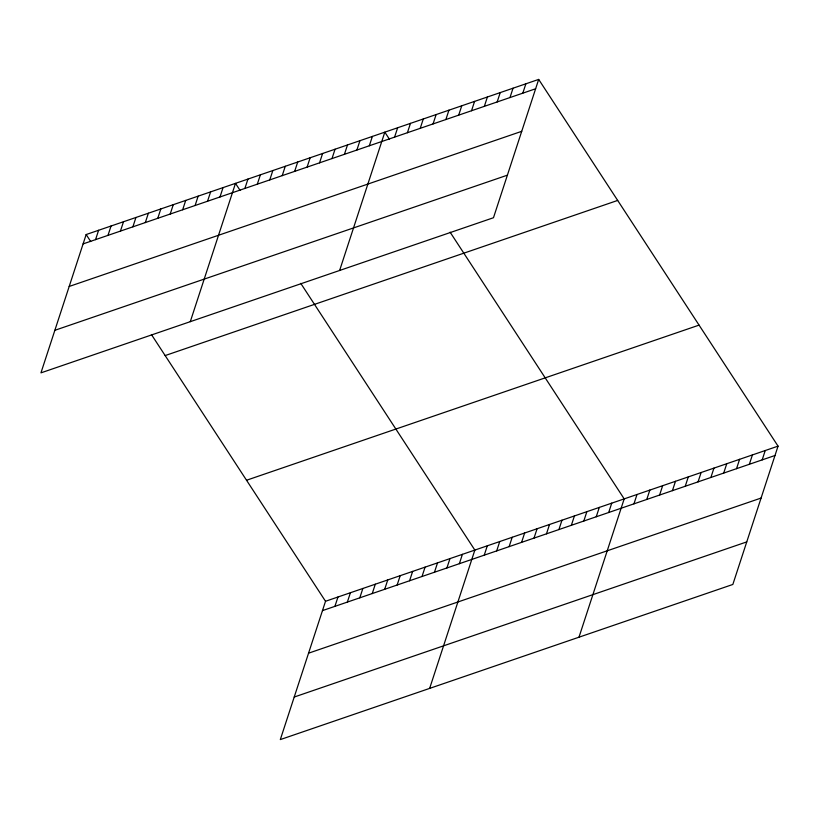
<?xml version="1.0" encoding="UTF-8"?>
<svg xmlns="http://www.w3.org/2000/svg" width="819" height="819" viewBox="0 0 819 819"><rect width="100%" height="100%" fill="white"/><g stroke="black" fill="none" stroke-linecap="round" stroke-linejoin="round"><path stroke-width="1.23" d="M86.159 234.541L40.95 372.86L493.478 217.731L538.687 79.412L86.159 234.541L90.725 241.544M95.547 239.629L98.608 230.282M107.985 235.37L111.046 226.013M120.434 231.101L123.495 221.744M132.883 226.832L135.934 217.475M145.321 222.573L148.382 213.216M157.77 218.304L160.821 208.947M170.209 214.035L173.27 204.678M182.657 209.766L185.718 200.42M195.106 205.508L198.157 196.15M207.545 201.239L210.606 191.881M219.994 196.969L223.044 187.612M190.284 321.672L235.493 183.354L240.059 190.356M244.881 188.442L247.942 179.085M257.32 184.173L260.381 174.816M269.768 179.904L272.829 170.557M282.217 175.645L285.268 166.288M294.656 171.376L297.717 162.019M307.105 167.107L310.155 157.75M319.543 162.848L322.604 153.491M331.992 158.579L335.053 149.222M344.43 154.31L347.491 144.953M356.879 150.041L359.94 140.694M369.328 145.782L372.379 136.425M339.619 270.475L384.828 132.156L389.394 139.158M394.594 137.121L397.645 127.764M407.412 132.719L410.473 123.362M420.229 128.327L423.29 118.97M433.056 123.935L436.117 114.578M445.874 119.533L448.935 110.176M458.701 115.141L461.752 105.784M471.519 110.749L474.58 101.392M484.346 106.347L487.397 96.99M151.443 334.561L325.522 601.269L280.313 739.588L732.841 584.459L778.05 446.14L538.687 79.412M497.164 101.955L500.225 92.598M334.91 606.357L337.971 597.01M509.981 97.553L513.042 88.206M347.358 602.098L350.409 592.741M522.809 93.161L525.87 83.804M359.797 597.829L362.858 588.472M372.246 593.56L375.297 584.203M384.684 589.301L387.745 579.944M397.133 585.032L400.194 575.675M409.572 580.763L412.633 571.406M422.02 576.494L425.081 567.147M434.469 572.235L437.52 562.878M446.908 567.966L449.969 558.609M459.357 563.697L462.407 554.34M429.647 688.39L474.856 550.081L300.778 283.364M484.244 555.169L487.305 545.812M496.693 550.9L499.744 541.543M509.131 546.631L512.192 537.274M521.58 542.373L524.631 533.015M534.019 538.103L537.08 528.746M546.468 533.834L549.529 524.477M558.906 529.565L561.967 520.219M571.355 525.307L574.416 515.95M583.804 521.038L586.854 511.68M596.242 516.769L599.303 507.411M608.691 512.51L611.742 503.153M578.982 637.202L624.191 498.884L450.112 232.176M633.957 503.849L637.008 494.492M646.775 499.447L649.836 490.09M659.602 495.055L662.653 485.698M672.419 490.663L675.48 481.306M685.237 486.261L688.298 476.904M698.064 481.869L701.125 472.512M710.882 477.467L713.943 468.12M723.709 473.075L726.76 463.718M736.527 468.683L739.588 459.326M749.344 464.281L752.405 454.934M762.172 459.889L765.233 450.532M83.098 243.898L535.626 88.769M69.195 286.455L521.723 131.327M54.863 330.303L507.391 175.174M165.151 355.569L617.68 200.43M246.529 480.251L699.057 325.123M325.522 601.269L778.05 446.14M322.461 610.626L774.989 455.497M308.558 653.183L761.086 498.054M294.226 697.03L746.754 541.902"/></g></svg>
